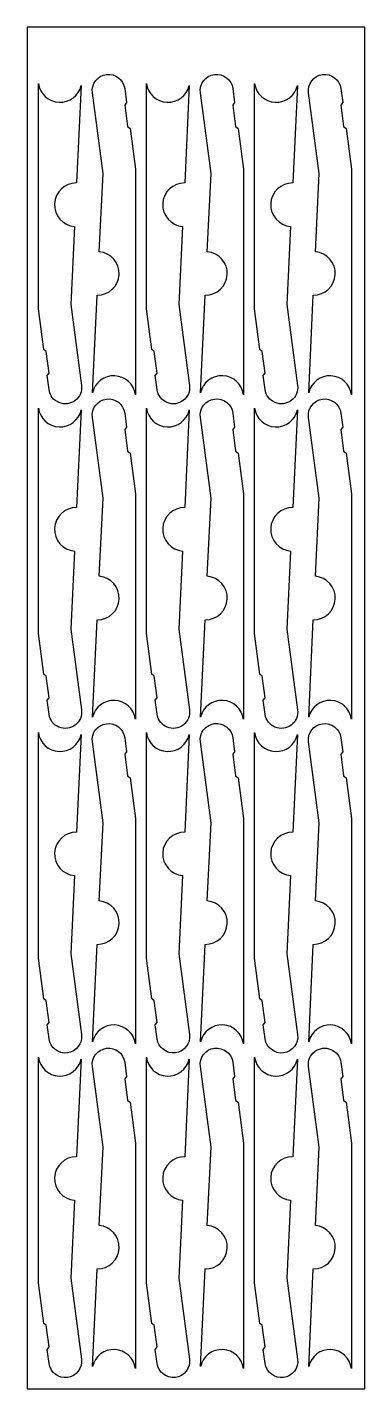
# Model space of a CAD drawing. Header units: metres. Extents: x 0 to 310, y 0 to 1250.
import ezdxf

# ---------------------------------------------------------------- set-up
doc = ezdxf.new("R2010")
doc.units = ezdxf.units.M

msp = doc.modelspace()

# ---------------------------------------------------------------- linework, layer by layer
msp.add_lwpolyline([(0, 0), (310, 0), (310, 1250), (0, 1250)], close=True)
for points in [[(69.6, 1115.7), (59.8, 1189.8, -1), (89.5, 1193.7), (91.2, 1180.8), (89.5, 1178.6), (92.1, 1158.8), (94.4, 1157), (99.3, 1119.6), (99.3, 912.6, 0.835816), (60, 914.5), (64.2, 1004, 0.964436), (66.1, 1043.9)], [(168.8, 1115.7), (159, 1189.8, -1), (188.8, 1193.7), (190.5, 1180.8), (188.8, 1178.6), (191.4, 1158.8), (193.6, 1157), (198.5, 1119.6), (198.6, 912.6, 0.835816), (159.2, 914.5), (163.5, 1004, 0.964436), (165.4, 1043.9)], [(268.1, 1115.7), (258.3, 1189.8, -1), (288, 1193.7), (289.7, 1180.8), (288, 1178.6), (290.6, 1158.8), (292.9, 1157), (297.8, 1119.6), (297.8, 912.6, 0.835816), (258.5, 914.5), (262.7, 1004, 0.964436), (264.6, 1043.9)], [(40, 995.4), (49.8, 921.2, -1), (20, 917.3), (18.3, 930.2), (20.1, 932.4), (17.4, 952.3), (15.2, 954), (10.3, 991.4), (10.3, 1198.4, 0.835816), (49.6, 1196.6), (45.3, 1107, 0.964436), (43.4, 1067.1)], [(139.3, 995.4), (149, 921.2, -1), (119.3, 917.3), (117.6, 930.2), (119.3, 932.4), (116.7, 952.3), (114.4, 954), (109.5, 991.4), (109.5, 1198.4, 0.835816), (148.8, 1196.6), (144.6, 1107, 0.964436), (142.7, 1067.1)], [(238.5, 995.4), (248.3, 921.2, -1), (218.5, 917.3), (216.8, 930.2), (218.6, 932.4), (215.9, 952.3), (213.7, 954), (208.8, 991.4), (208.8, 1198.4, 0.835816), (248.1, 1196.6), (243.8, 1107, 0.964436), (241.9, 1067.1)], [(40, 697.4), (49.8, 623.2, -1), (20, 619.3), (18.3, 632.2), (20.1, 634.4), (17.4, 654.3), (15.2, 656), (10.3, 693.4), (10.3, 900.4, 0.835816), (49.6, 898.6), (45.3, 809, 0.964436), (43.4, 769.1)], [(69.6, 817.7), (59.8, 891.8, -1), (89.5, 895.7), (91.2, 882.8), (89.5, 880.6), (92.1, 860.8), (94.4, 859), (99.3, 821.6), (99.3, 614.6, 0.835816), (60, 616.5), (64.2, 706, 0.964436), (66.1, 745.9)], [(139.3, 697.4), (149, 623.2, -1), (119.3, 619.3), (117.6, 632.2), (119.3, 634.4), (116.7, 654.3), (114.4, 656), (109.5, 693.4), (109.5, 900.4, 0.835816), (148.8, 898.6), (144.6, 809, 0.964436), (142.7, 769.1)], [(168.8, 817.7), (159, 891.8, -1), (188.8, 895.7), (190.5, 882.8), (188.8, 880.6), (191.4, 860.8), (193.6, 859), (198.5, 821.6), (198.6, 614.6, 0.835816), (159.2, 616.5), (163.5, 706, 0.964436), (165.4, 745.9)], [(238.5, 697.4), (248.3, 623.2, -1), (218.5, 619.3), (216.8, 632.2), (218.6, 634.4), (215.9, 654.3), (213.7, 656), (208.8, 693.4), (208.8, 900.4, 0.835816), (248.1, 898.6), (243.8, 809, 0.964436), (241.9, 769.1)], [(268.1, 817.7), (258.3, 891.8, -1), (288, 895.7), (289.7, 882.8), (288, 880.6), (290.6, 860.8), (292.9, 859), (297.8, 821.6), (297.8, 614.6, 0.835816), (258.5, 616.5), (262.7, 706, 0.964436), (264.6, 745.9)], [(40, 399.4), (49.8, 325.2, -1), (20, 321.3), (18.3, 334.2), (20.1, 336.4), (17.4, 356.3), (15.2, 358), (10.3, 395.4), (10.3, 602.4, 0.835816), (49.6, 600.6), (45.3, 511, 0.964436), (43.4, 471.1)], [(69.6, 519.7), (59.8, 593.8, -1), (89.5, 597.7), (91.2, 584.8), (89.5, 582.6), (92.1, 562.8), (94.4, 561), (99.3, 523.6), (99.3, 316.6, 0.835816), (60, 318.5), (64.2, 408, 0.964436), (66.1, 447.9)], [(139.3, 399.4), (149, 325.2, -1), (119.3, 321.3), (117.6, 334.2), (119.3, 336.4), (116.7, 356.3), (114.4, 358), (109.5, 395.4), (109.5, 602.4, 0.835816), (148.8, 600.6), (144.6, 511, 0.964436), (142.7, 471.1)], [(168.8, 519.7), (159, 593.8, -1), (188.8, 597.7), (190.5, 584.8), (188.8, 582.6), (191.4, 562.8), (193.6, 561), (198.5, 523.6), (198.6, 316.6, 0.835816), (159.2, 318.5), (163.5, 408, 0.964436), (165.4, 447.9)], [(238.5, 399.4), (248.3, 325.2, -1), (218.5, 321.3), (216.8, 334.2), (218.6, 336.4), (215.9, 356.3), (213.7, 358), (208.8, 395.4), (208.8, 602.4, 0.835816), (248.1, 600.6), (243.8, 511, 0.964436), (241.9, 471.1)], [(268.1, 519.7), (258.3, 593.8, -1), (288, 597.7), (289.7, 584.8), (288, 582.6), (290.6, 562.8), (292.9, 561), (297.8, 523.6), (297.8, 316.6, 0.835816), (258.5, 318.5), (262.7, 408, 0.964436), (264.6, 447.9)], [(69.6, 221.7), (59.8, 295.8, -1), (89.5, 299.7), (91.2, 286.8), (89.5, 284.6), (92.1, 264.8), (94.4, 263), (99.3, 225.6), (99.3, 18.6, 0.835816), (60, 20.5), (64.2, 110, 0.964436), (66.1, 149.9)], [(168.8, 221.7), (159, 295.8, -1), (188.8, 299.7), (190.5, 286.8), (188.8, 284.6), (191.4, 264.8), (193.6, 263), (198.5, 225.6), (198.6, 18.6, 0.835816), (159.2, 20.5), (163.5, 110, 0.964436), (165.4, 149.9)], [(268.1, 221.7), (258.3, 295.8, -1), (288, 299.7), (289.7, 286.8), (288, 284.6), (290.6, 264.8), (292.9, 263), (297.8, 225.6), (297.8, 18.6, 0.835816), (258.5, 20.5), (262.7, 110, 0.964436), (264.6, 149.9)], [(40, 101.4), (49.8, 27.2, -1), (20, 23.3), (18.3, 36.2), (20.1, 38.4), (17.4, 58.3), (15.2, 60), (10.3, 97.4), (10.3, 304.4, 0.835816), (49.6, 302.6), (45.3, 213, 0.964436), (43.4, 173.1)], [(139.3, 101.4), (149, 27.2, -1), (119.3, 23.3), (117.6, 36.2), (119.3, 38.4), (116.7, 58.3), (114.4, 60), (109.5, 97.4), (109.5, 304.4, 0.835816), (148.8, 302.6), (144.6, 213, 0.964436), (142.7, 173.1)], [(238.5, 101.4), (248.3, 27.2, -1), (218.5, 23.3), (216.8, 36.2), (218.6, 38.4), (215.9, 58.3), (213.7, 60), (208.8, 97.4), (208.8, 304.4, 0.835816), (248.1, 302.6), (243.8, 213, 0.964436), (241.9, 173.1)]]:
    msp.add_lwpolyline(points, format="xyb", close=True)

doc.saveas('drawing.dxf')
